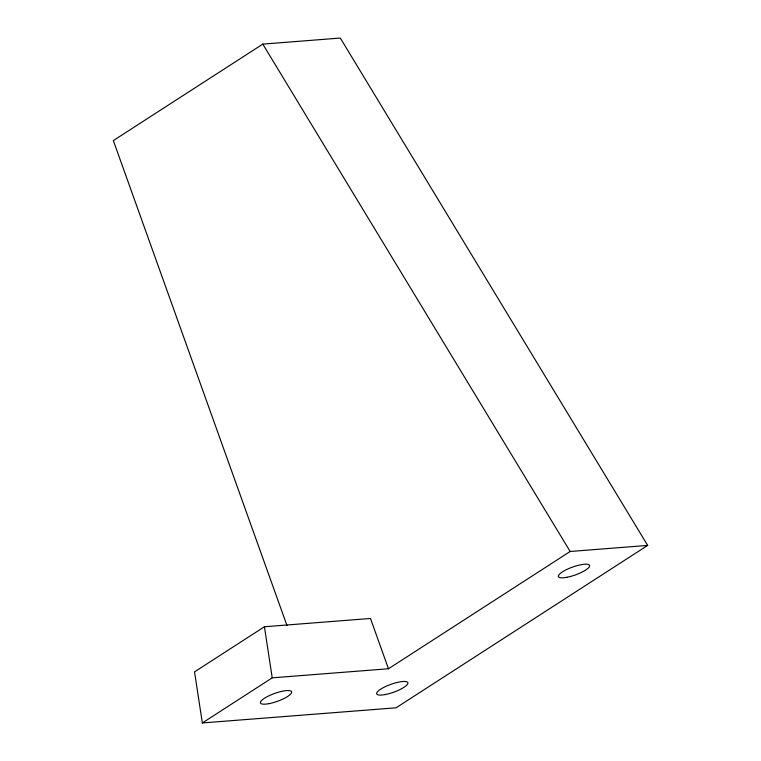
<?xml version="1.0" encoding="UTF-8"?>
<svg xmlns="http://www.w3.org/2000/svg" width="761" height="761" viewBox="0 0 761 761"><rect width="100%" height="100%" fill="white"/><g stroke="black" fill="none" stroke-linecap="round" stroke-linejoin="round"><path stroke-width="1.14" d="M647.668 545.418L570.17 551.487L388.471 668.757L370.474 618.465L264.419 626.76L194.54 671.868L202.35 722.95L396.091 707.797L647.668 545.418L340.3 38.05L262.802 44.109L113.332 140.585L286.983 625.571M202.35 722.95L272.229 677.842L388.471 668.757M262.802 44.109L570.17 551.487M264.419 626.76L272.229 677.842M385.161 694.574A16.561 4.176 -19.7 0 0 407.915 682.845A16.561 4.176 -19.7 0 0 383.763 687.402A16.561 4.176 -19.7 0 0 385.161 694.574M268.918 703.668A16.561 4.176 -19.7 0 0 291.672 691.939A16.561 4.176 -19.7 0 0 267.52 696.496A16.561 4.176 -19.7 0 0 268.918 703.668M566.859 577.304A16.561 4.176 -19.7 0 0 589.613 565.575A16.561 4.176 -19.7 0 0 565.461 570.132A16.561 4.176 -19.7 0 0 566.859 577.304"/></g></svg>
